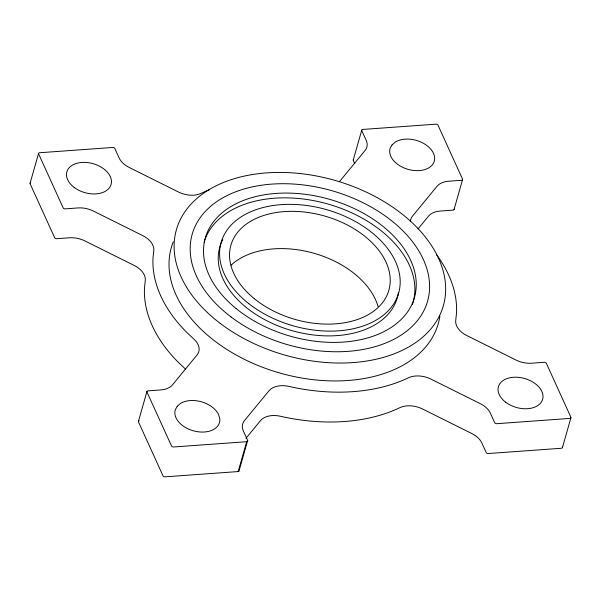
<?xml version="1.0" encoding="UTF-8"?>
<svg xmlns="http://www.w3.org/2000/svg" width="601" height="601" viewBox="0 0 601 601"><rect width="100%" height="100%" fill="white"/><g stroke="black" fill="none" stroke-linecap="round" stroke-linejoin="round"><path stroke-width="0.9" d="M30.08 183.237L38.584 153.39M138.433 421.361L146.937 391.514M139.124 420.775A1.645 1.074 15.9 0 0 138.485 421.94L163.006 475.819A1.645 1.074 15.9 0 0 165.042 476.833L238.169 471.56L246.673 441.712A1.645 1.074 15.9 0 0 247.68 440.48L243.36 430.985A20.494 13.417 15.9 0 1 244.472 420.61L269.023 390.74A20.584 13.477 15.9 0 1 289.156 386.451A155.313 101.689 15.9 0 0 408.252 377.871A20.584 13.477 15.9 0 1 430.879 379.073L480.191 403.617A20.494 13.417 15.9 0 1 490.371 413.18L494.691 422.676A1.645 1.074 15.9 0 0 496.727 423.69L569.861 418.416A1.645 1.074 15.9 0 0 570.867 417.184L546.354 363.305A1.645 1.074 15.9 0 0 544.318 362.29L531.397 363.222A20.532 13.44 15.9 0 1 516.282 360.179L466.556 335.426A20.517 13.432 15.9 0 1 455.723 320.476L456.505 313.159A155.216 101.622 15.9 0 0 436.724 254.952M247.68 440.48L239.183 470.328A1.645 1.074 15.9 0 1 238.169 471.56M353.268 159.941L361.764 130.094M454.063 209.486L462.567 179.639M562.416 447.61L570.92 417.763M245.907 438.369L260.518 420.587A20.584 13.477 15.9 0 1 280.652 416.305A155.313 101.689 15.9 0 0 399.748 407.718A20.584 13.477 15.9 0 1 422.383 408.92L471.687 433.471A20.494 13.417 15.9 0 1 481.867 443.027L486.194 452.523A1.645 1.074 15.9 0 0 488.222 453.537L561.357 448.263A1.645 1.074 15.9 0 0 562.363 447.031M417.995 228.943L428.603 216.029A20.532 13.44 15.9 0 1 440.082 211.071L452.996 210.14A1.645 1.074 15.9 0 0 454.093 209.201M246.673 441.712L173.539 446.986A1.645 1.074 15.9 0 1 171.51 445.972L146.99 392.092A1.645 1.074 15.9 0 1 148.004 390.86L160.918 389.929A20.532 13.44 15.9 0 0 172.397 384.971L197.151 354.845A20.517 13.432 15.9 0 0 194.108 339.317L186.926 332.571A155.216 101.622 15.9 0 1 153 257.994L153.781 250.677A20.517 13.432 15.9 0 0 142.948 235.727L93.223 210.974A20.532 13.44 15.9 0 0 78.1 207.931L65.186 208.863A1.645 1.074 15.9 0 1 63.15 207.848L38.637 153.969A1.645 1.074 15.9 0 1 39.643 152.737L112.778 147.463A1.645 1.074 15.9 0 1 114.806 148.477L119.133 157.973A20.494 13.417 15.9 0 0 129.313 167.529L178.617 192.08A20.584 13.477 15.9 0 0 201.252 193.282A155.313 101.689 15.9 0 1 209.403 189.728M185.604 369.164L178.422 362.418A155.216 101.622 15.9 0 1 144.495 287.841L145.277 280.524A20.517 13.432 15.9 0 0 134.444 265.574L84.718 240.821A20.532 13.44 15.9 0 0 69.603 237.778L56.682 238.71A1.645 1.074 15.9 0 1 54.646 237.695L30.133 183.816A1.645 1.074 15.9 0 1 30.448 182.787M354.755 163.682L353.32 160.52A1.645 1.074 15.9 0 1 353.636 159.49M410.393 221.273A20.517 13.432 15.9 0 1 412.354 216.307L437.107 186.182A20.532 13.44 15.9 0 1 448.586 181.224L461.5 180.292A1.645 1.074 15.9 0 0 462.515 179.06L437.994 125.181A1.645 1.074 15.9 0 0 435.958 124.167L362.831 129.44A1.645 1.074 15.9 0 0 361.817 130.672L366.144 140.168A20.494 13.417 15.9 0 1 365.032 150.543L340.482 180.413A20.584 13.477 15.9 0 1 339.475 181.457M439.894 316.103A138.786 90.871 15.9 0 1 281.05 373.364A138.786 90.871 15.9 0 1 173.291 241.805M231.039 265.236A82.127 53.767 15.9 0 1 313.587 253.156A82.127 53.767 15.9 0 1 378.044 306.57M204.1 242.218A108.728 71.188 15.9 0 1 327.477 203.889A108.728 71.188 15.9 0 1 413.42 301.071M413.195 301.935A108.728 71.188 15.9 0 1 412.406 304.504M398.44 292.379A92.306 60.438 15.9 0 1 292.274 330.723A92.306 60.438 15.9 0 1 221.461 242.406M221.769 241.707A92.306 60.438 15.9 0 1 222.776 239.641M177.227 406.321L175.289 409.762A22.996 15.055 15.9 0 0 195.783 431.39A22.996 15.055 15.9 0 0 219.793 418.867L218.666 414.75A22.996 15.055 15.9 0 0 180.48 403.444L177.227 406.321M392.055 144.901L390.117 148.342A22.996 15.055 15.9 0 0 415.509 170.609A22.996 15.055 15.9 0 0 431.931 150.626A22.996 15.055 15.9 0 0 395.308 142.024L392.055 144.901M74.081 187.347A22.996 15.055 15.9 0 0 111.027 184.687A22.996 15.055 15.9 0 0 81.826 162.443A22.996 15.055 15.9 0 0 74.081 187.347M505.629 402.182A22.996 15.055 15.9 0 0 542.568 399.515A22.996 15.055 15.9 0 0 513.374 377.278A22.996 15.055 15.9 0 0 505.629 402.182M220.176 323.353A138.786 90.871 15.9 0 0 443.005 306.946A138.786 90.871 15.9 0 0 266.461 172.9A138.786 90.871 15.9 0 0 220.176 323.353M231.024 316.945A122.364 80.113 15.9 0 0 427.311 302.115A122.364 80.113 15.9 0 0 271.314 184.146A122.364 80.113 15.9 0 0 231.024 316.945M236.17 308.606A108.728 71.188 15.9 0 0 413.157 301.417A108.728 71.188 15.9 0 0 280.321 193.184A108.728 71.188 15.9 0 0 236.17 308.606M254.208 298.599A82.127 53.767 15.9 0 0 387.885 293.168A82.127 53.767 15.9 0 0 287.556 211.424A82.127 53.767 15.9 0 0 254.208 298.599M248.844 303.663A92.306 60.438 15.9 0 0 398.042 294.993A92.306 60.438 15.9 0 0 282.763 204.543A92.306 60.438 15.9 0 0 248.844 303.663"/></g></svg>
